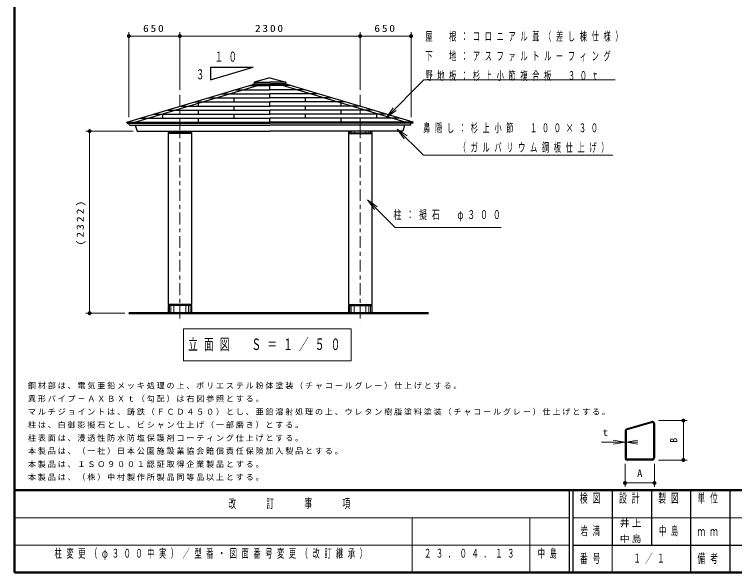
# Model space of a CAD drawing. Units: millimetres on the paper, with parts at other scales. Extents: x -385 to 1, y 0 to 267.
# Drawn here: x -385 to -201.3, y 0 to 142.3 of the extents above; entities that cross this region are included whole.
import ezdxf
from ezdxf.enums import TextEntityAlignment as Align

# ---------------------------------------------------------------- set-up
doc = ezdxf.new("R2010")
doc.units = ezdxf.units.MM
doc.linetypes.add('USER2', pattern=[6, 3, -1, 1, -1])
doc.layers.add('LY_1', color=7, linetype='Continuous', lineweight=25)
doc.styles.add('ＭＳ ゴシック', font='')
doc.styles.get('ＭＳ ゴシック').set_extended_font_data('MS Gothic')

# ---------------------------------------------------------------- blocks, each defined once
blk = doc.blocks.new('filled_dot')
at = {"color": 0, "linetype": 'Continuous', "lineweight": -2, "const_width": 1.25}
blk.add_lwpolyline([(-0.625, 0, 1), (0.625, 0, 1)], format="xyb", close=True, dxfattribs=at)
blk = doc.blocks.new('open_arrow')
at = {"color": 0, "linetype": 'Continuous', "lineweight": -2}
blk.add_lwpolyline([(7.5, 1.25), (0, 0), (7.5, -1.25)], dxfattribs=at)

msp = doc.modelspace()

# ---------------------------------------------------------------- linework, layer by layer
at = {"layer": 'LY_1', "lineweight": 50}
for p, q in [((-385, 267), (-385, 0)), ((-355.805, 66.116), (-279.4, 66.116)), ((-385, 21), (0, 21)), ((-385, 0), (0, 0))]:
    msp.add_line(p, q, dxfattribs=at)
at = {"layer": 'LY_1', "lineweight": 13}
for p, q in [((-355.805, 116.117), (-355.805, 137.792)), ((-355.805, 136.792), (-342.805, 136.792)), ((-342.805, 123.079), (-342.805, 137.792)), ((-342.805, 136.792), (-296.806, 136.792)), ((-296.806, 123.11), (-296.806, 137.792)), ((-296.806, 123.192), (-296.806, 137.792)), ((-296.806, 136.792), (-283.806, 136.792)), ((-283.806, 116.117), (-283.806, 137.792)), ((-290.109, 116.039), (-288.342, 118.513)), ((-290.109, 116.039), (-287.988, 118.16)), ((-287.635, 117.806), (-290.109, 116.039)), ((-354.706, 112.551), (-366.805, 112.551)), ((-365.805, 66.116), (-365.805, 112.551)), ((-345.431, 112.551), (-345.431, 112.116)), ((-345.056, 112.551), (-345.056, 112.116)), ((-344.306, 112.551), (-344.306, 112.116)), ((-342.806, 112.551), (-342.806, 112.116)), ((-341.306, 112.551), (-341.306, 112.116)), ((-340.556, 112.551), (-340.556, 112.116)), ((-340.181, 112.551), (-340.181, 112.116)), ((-299.43, 112.551), (-299.43, 112.116)), ((-299.055, 112.551), (-299.055, 112.116)), ((-298.305, 112.551), (-298.305, 112.116)), ((-296.805, 112.551), (-296.805, 112.116)), ((-295.305, 112.551), (-295.305, 112.116)), ((-294.555, 112.551), (-294.555, 112.116)), ((-294.18, 112.551), (-294.18, 112.116)), ((-287.313, 113.086), (-285.191, 110.964)), ((-287.313, 113.086), (-284.838, 111.318)), ((-285.545, 110.611), (-287.313, 113.086)), ((-294.92, 95.017), (-292.799, 92.896)), ((-294.92, 95.017), (-292.446, 93.25)), ((-293.153, 92.543), (-294.92, 95.017)), ((-345.431, 68.116), (-345.431, 66.116)), ((-345.056, 68.116), (-345.056, 66.116)), ((-344.306, 68.116), (-344.306, 66.116)), ((-342.806, 68.116), (-342.806, 66.116)), ((-341.306, 68.116), (-341.306, 66.116)), ((-340.556, 68.116), (-340.556, 66.116)), ((-340.181, 68.116), (-340.181, 66.116)), ((-299.43, 68.116), (-299.43, 66.116)), ((-299.055, 68.116), (-299.055, 66.116)), ((-298.305, 68.116), (-298.305, 66.116)), ((-296.805, 68.116), (-296.805, 66.116)), ((-295.305, 68.116), (-295.305, 66.116)), ((-294.555, 68.116), (-294.555, 66.116)), ((-294.18, 68.116), (-294.18, 66.116)), ((-356.805, 66.116), (-366.805, 66.116)), ((-341.876, 62.102), (-341.876, 53.969)), ((-299.076, 62.102), (-341.876, 62.102)), ((-299.076, 53.969), (-299.076, 62.102)), ((-341.876, 53.969), (-299.076, 53.969)), ((-220.718, 38.749), (-213.338, 38.749)), ((-214.338, 38.749), (-214.338, 28.699)), ((-225.956, 33.249), (-235.241, 33.249)), ((-229.219, 27.699), (-229.219, 21.85)), ((-221.718, 27.699), (-221.718, 21.85)), ((-220.718, 28.699), (-213.338, 28.699)), ((-221.718, 22.85), (-229.219, 22.85)), ((-385, 14), (-243.5, 14)), ((-283.5, 14), (-283.5, 0)), ((-253.5, 14), (-253.5, 0)), ((-242.5, 14), (-187.5, 14)), ((-385, 7), (-243.5, 7)), ((-232.5, 7), (-232.5, 0))]:
    msp.add_line(p, q, dxfattribs=at)
at = {"layer": 'LY_1'}
for p, q in [((-335.014, 128.867), (-324.091, 128.867)), ((-335.014, 128.867), (-335.014, 125.589)), ((-335.014, 125.589), (-324.091, 128.867)), ((-228.844, 36.611), (-222.394, 38.546)), ((-222.321, 38.3), (-228.771, 36.366)), ((-221.981, 38.043), (-221.981, 29.224)), ((-221.718, 38.043), (-221.718, 29.224)), ((-229.219, 36.108), (-229.219, 29.224)), ((-228.956, 36.108), (-228.956, 29.224)), ((-228.693, 28.961), (-222.243, 28.961)), ((-222.243, 28.699), (-228.693, 28.699)), ((-202.5, 7), (-202.5, 0))]:
    msp.add_line(p, q, dxfattribs=at)
at = {"layer": 'LY_1', "color": 40}
for p, q in [((-319.806, 126.148), (-323.84, 125.045)), ((-323.84, 125.045), (-319.806, 125.045)), ((-323.84, 125.045), (-323.713, 124.582)), ((-319.806, 126.148), (-315.771, 125.045)), ((-315.771, 125.045), (-319.806, 125.045)), ((-315.771, 125.045), (-315.898, 124.582)), ((-356.301, 114.794), (-324.167, 124.434)), ((-354.277, 114.794), (-322.142, 124.434)), ((-328.607, 123.104), (-319.806, 123.104)), ((-325.145, 124.142), (-319.806, 124.142)), ((-323.713, 124.582), (-324.253, 124.434)), ((-324.253, 124.434), (-319.806, 124.434)), ((-323.713, 124.582), (-319.806, 124.582)), ((-315.898, 124.582), (-319.806, 124.582)), ((-315.358, 124.434), (-319.806, 124.434)), ((-319.806, 123.104), (-319.806, 124.142)), ((-314.466, 124.142), (-319.806, 124.142)), ((-319.806, 123.104), (-319.806, 124.142)), ((-311.004, 123.104), (-319.806, 123.104)), ((-285.334, 114.794), (-317.469, 124.434)), ((-315.898, 124.582), (-315.358, 124.434)), ((-283.31, 114.794), (-315.444, 124.434)), ((-332.069, 122.065), (-319.806, 122.065)), ((-328.906, 122.065), (-328.906, 122.405)), ((-319.806, 121.026), (-319.806, 122.065)), ((-307.543, 122.065), (-319.806, 122.065)), ((-319.806, 121.026), (-319.806, 122.065)), ((-310.706, 122.065), (-310.706, 122.405)), ((-338.992, 119.987), (-319.806, 119.987)), ((-338.006, 118.949), (-338.006, 119.675)), ((-335.53, 121.026), (-319.806, 121.026)), ((-328.906, 119.987), (-328.906, 121.026)), ((-304.081, 121.026), (-319.806, 121.026)), ((-319.806, 118.949), (-319.806, 119.987)), ((-300.619, 119.987), (-319.806, 119.987)), ((-319.806, 118.949), (-319.806, 119.987)), ((-310.706, 119.987), (-310.706, 121.026)), ((-301.606, 118.949), (-301.606, 119.675)), ((-345.916, 117.91), (-319.806, 117.91)), ((-342.454, 118.949), (-319.806, 118.949)), ((-338.006, 116.871), (-338.006, 117.91)), ((-328.906, 117.91), (-328.906, 118.949)), ((-297.157, 118.949), (-319.806, 118.949)), ((-319.806, 116.871), (-319.806, 117.91)), ((-293.695, 117.91), (-319.806, 117.91)), ((-319.806, 116.871), (-319.806, 117.91)), ((-310.706, 117.91), (-310.706, 118.949)), ((-301.606, 116.871), (-301.606, 117.91)), ((-352.839, 115.833), (-319.806, 115.833)), ((-349.378, 116.871), (-319.806, 116.871)), ((-347.106, 115.833), (-347.106, 116.871)), ((-338.006, 114.794), (-338.006, 115.833)), ((-328.906, 115.833), (-328.906, 116.871)), ((-290.233, 116.871), (-319.806, 116.871)), ((-319.806, 114.794), (-319.806, 115.833)), ((-286.772, 115.833), (-319.806, 115.833)), ((-319.806, 114.794), (-319.806, 115.833)), ((-310.706, 115.833), (-310.706, 116.871)), ((-301.606, 114.794), (-301.606, 115.833)), ((-292.506, 115.833), (-292.506, 116.871)), ((-356.301, 114.794), (-319.806, 114.794)), ((-356.254, 114.62), (-356.301, 114.794)), ((-356.254, 114.62), (-319.806, 114.62)), ((-355.633, 114.06), (-355.806, 114.635)), ((-355.633, 114.06), (-319.806, 114.06)), ((-354.159, 114.06), (-353.706, 112.551)), ((-283.31, 114.794), (-319.806, 114.794)), ((-283.357, 114.62), (-319.806, 114.62)), ((-283.978, 114.06), (-319.806, 114.06)), ((-285.453, 114.06), (-285.906, 112.551)), ((-283.978, 114.06), (-283.806, 114.635)), ((-283.357, 114.62), (-283.31, 114.794)), ((-353.706, 112.551), (-319.806, 112.551)), ((-285.906, 112.551), (-319.806, 112.551))]:
    msp.add_line(p, q, dxfattribs=at)
at = {"layer": 'LY_1', "linetype": 'USER2', "lineweight": 13}
for p, q in [((-342.805, 121.763), (-342.805, 63.742)), ((-296.805, 121.762), (-296.805, 63.742))]:
    msp.add_line(p, q, dxfattribs=at)
at = {"layer": 'LY_1', "color": 4}
for p, q in [((-345.806, 112.551), (-345.806, 112.116)), ((-339.806, 112.116), (-345.806, 112.116)), ((-345.72, 112.116), (-345.72, 111.916)), ((-339.892, 112.116), (-339.892, 111.916)), ((-339.806, 112.551), (-339.806, 112.116)), ((-299.805, 112.551), (-299.805, 112.116)), ((-299.805, 112.116), (-293.805, 112.116)), ((-299.72, 112.116), (-299.72, 111.916)), ((-293.891, 112.116), (-293.891, 111.916)), ((-293.805, 112.551), (-293.805, 112.116)), ((-345.806, 111.916), (-345.806, 68.316)), ((-339.806, 111.916), (-345.806, 111.916)), ((-339.806, 111.916), (-339.806, 68.316)), ((-299.805, 111.916), (-299.805, 68.316)), ((-299.805, 111.916), (-293.805, 111.916)), ((-293.805, 111.916), (-293.805, 68.316)), ((-339.806, 68.316), (-345.806, 68.316)), ((-345.806, 68.116), (-345.806, 66.116)), ((-339.806, 68.116), (-345.806, 68.116)), ((-345.72, 68.316), (-345.72, 68.116)), ((-339.892, 68.316), (-339.892, 68.116)), ((-339.806, 68.116), (-339.806, 66.116)), ((-299.805, 68.316), (-293.805, 68.316)), ((-299.805, 68.116), (-299.805, 66.116)), ((-299.805, 68.116), (-293.805, 68.116)), ((-299.72, 68.316), (-299.72, 68.116)), ((-293.891, 68.316), (-293.891, 68.116)), ((-293.805, 68.116), (-293.805, 66.116))]:
    msp.add_line(p, q, dxfattribs=at)
at = {"layer": 'LY_1', "color": 211}
for p, q in [((-243.5, 21), (-243.5, 0)), ((-242.5, 21), (-242.5, 0)), ((-232.5, 21), (-232.5, 7)), ((-222.5, 21), (-222.5, 7)), ((-212.5, 21), (-212.5, 0)), ((-202.5, 21), (-202.5, 7)), ((-242.5, 7), (0, 7))]:
    msp.add_line(p, q, dxfattribs=at)
at = {"layer": 'LY_1', "lineweight": 13}
for points in [[(-290.109, 116.039), (-280.538, 125.61), (-231.738, 125.61)], [(-287.313, 113.086), (-280.66, 106.433), (-232.31, 106.433)], [(-294.92, 95.017), (-287.849, 87.946), (-260.833, 87.946)]]:
    msp.add_lwpolyline(points, dxfattribs=at)
at = {"layer": 'LY_1'}
for centre, radius, start, end in [((-222.243, 38.043), 0.525, 0, 106.69926), ((-222.243, 38.043), 0.263, 0, 106.70022), ((-228.693, 36.108), 0.525, 106.69783, 179.99996), ((-228.693, 36.108), 0.263, 106.70023, 179.99996), ((-228.693, 29.224), 0.525, 179.99998, 270.00003), ((-228.693, 29.224), 0.263, 179.99998, 270.00003), ((-222.243, 29.224), 0.525, 270.00002, 0), ((-222.243, 29.224), 0.263, 270.00002, 0)]:
    msp.add_arc(centre, radius, start, end, dxfattribs=at)

# ---------------------------------------------------------------- block references
at = {"layer": 'LY_1', "lineweight": 13, "xscale": 0.4, "yscale": 0.4}
for name, p in [('filled_dot', (-355.805, 136.792)), ('filled_dot', (-296.806, 136.792)), ('open_arrow', (-228.956, 33.249)), ('filled_dot', (-229.219, 22.85))]:
    msp.add_blockref(name, p, dxfattribs=at)
for name, p, rotation in [('filled_dot', (-342.805, 136.792), 180), ('filled_dot', (-296.806, 136.792), 180), ('filled_dot', (-283.806, 136.792), 180), ('filled_dot', (-365.805, 112.551), 270), ('filled_dot', (-365.805, 66.116), 90), ('filled_dot', (-214.338, 38.749), 270), ('open_arrow', (-229.219, 33.249), 180), ('filled_dot', (-214.338, 28.699), 90), ('filled_dot', (-221.718, 22.85), 180)]:
    msp.add_blockref(name, p, dxfattribs=dict(at, rotation=rotation))

# ---------------------------------------------------------------- texts
at = {"layer": 'LY_1', "style": 'ＭＳ ゴシック', "width": 0.6}
msp.add_text('３', height=2.566, dxfattribs=at).set_placement((-337.619, 127.035), align=Align.MIDDLE_CENTER)
at = {"layer": 'LY_1', "style": 'ＭＳ ゴシック', "width": 1.05}
for s, p in [('t', (-234.241, 34.249)), ('A', (-225.468, 23.85))]:
    msp.add_text(s, height=1.833, dxfattribs=at).set_placement(p, align=Align.BOTTOM_CENTER)
msp.add_text('B', height=1.833, rotation=90, dxfattribs=at).set_placement((-215.338, 33.724), align=Align.BOTTOM_CENTER)
at = {"layer": 'LY_1', "style": 'ＭＳ ゴシック'}
for s, insert, char_height, attachment_point in [('\\T1.33;\\W1.15;650', (-349.305, 137.792), 1.833, 8), ('\\T1.33;\\W1.15;2300', (-319.806, 137.792), 1.833, 8), ('\\T1.33;\\W1.15;650', (-290.306, 137.792), 1.833, 8), ('\\T1.64;\\W0.6;屋\u3000根：コロニアル葺（差し棟仕様）', (-280.155, 136.56), 2.199, 4), ('\\T1.64;\\W0.6;１０', (-330.375, 131.528), 2.566, 5), ('\\T1.64;\\W0.6;下\u3000地：アスファルトルーフィング', (-280.155, 131.56), 2.199, 4), ('\\T1.64;\\W0.6;野地板：杉上小節複合板\u3000３０ｔ\u3000', (-280.155, 126.56), 2.199, 4), ('\\T1.64;\\W0.6;鼻隠し：杉上小節\u3000１００×３０', (-280.727, 113.233), 2.199, 4), ('\\T1.64;\\W0.6;\u3000\u3000\u3000（ガルバリウム鋼板仕上げ）', (-280.727, 108.233), 2.199, 4), ('\\T1.63;\\W0.65;柱：擬石\u3000φ３００', (-288.292, 90.946), 2.199, 4), ('\\T1.64;\\W0.6;立面図\u3000Ｓ＝１／５０', (-320.476, 58.035), 2.933, 5), ('\\T1.23;鋼材部は、電気亜鉛メッキ処理の上、ポリエステル粉体塗装（チャコールグレー）仕上げとする。', (-381.538, 46.729), 1.466, 7), ('\\T1.23;異形パイプ－ＡＸＢＸｔ（勾配）は右図参照とする。', (-381.538, 43.396), 1.466, 7), ('\\T1.23;マルチジョイントは、鋳鉄（ＦＣＤ４５０）とし、亜鉛溶射処理の上、ウレタン樹脂塗料塗装（チャコールグレー）仕上げとする。', (-381.538, 40.062), 1.466, 7), ('\\T1.23;柱は、白御影擬石とし、ビシャン仕上げ（一部磨き）とする。', (-381.538, 36.729), 1.466, 7), ('\\T1.23;柱表面は、浸透性防水防塩保護剤コーティング仕上げとする。', (-381.538, 33.396), 1.466, 7), ('\\T1.23;本製品は、（一社）日本公園施設業協会賠償責任保険加入製品とする。', (-381.538, 30.062), 1.466, 7), ('\\T1.23;本製品は、ＩＳＯ９００１認証取得企業製品とする。', (-381.538, 26.729), 1.466, 7), ('\\T1.23;本製品は、（株）中村製作所製品同等品以上とする。', (-381.538, 23.396), 1.466, 7), ('\\T1.23;井上', (-227.5, 12.5), 1.76, 5), ('\\T1.64;\\W0.6;岩満', (-237.5, 10.5), 2.199, 5), ('\\T1.64;\\W0.6;中島', (-217.5, 10.5), 2.199, 5), ('\\T1.23;中島', (-227.5, 8.5), 1.76, 5), ('\\T1.63;\\W0.6;柱変更（φ３００中実）／型番・図面番号変更（改訂継承）', (-374.75, 6), 2.199, 1), ('\\T1.64;\\W0.6;２３．０４．１３', (-280.5, 6), 2.199, 1), ('\\T1.64;\\W0.6;中島', (-251.5, 6), 2.199, 1), ('\\T1.64;\\W0.6;１／１', (-222.5, 3.5), 2.199, 5)]:
    msp.add_mtext(s, dxfattribs=dict(at, insert=insert, char_height=char_height, attachment_point=attachment_point))
at = {"layer": 'LY_1', "insert": (-366.805, 89.333), "char_height": 1.833, "attachment_point": 8, "rotation": 90, "style": 'ＭＳ ゴシック'}
msp.add_mtext('\\T1.33;\\W1.2;(2322)', dxfattribs=at)
at = {"layer": 'LY_1', "color": 4, "char_height": 2.346, "style": 'ＭＳ ゴシック'}
for s, insert, attachment_point in [('\\T1.64;\\W0.6;検図', (-237.5, 20.167), 2), ('\\T1.64;\\W0.6;設計', (-227.5, 20.167), 2), ('\\T1.64;\\W0.6;製図', (-217.5, 20.167), 2), ('\\T1.64;\\W0.6;単位', (-207.5, 20.167), 2), ('\\T1.64;\\W0.6;改\u3000\u3000訂\u3000\u3000事\u3000\u3000項', (-314.25, 17.5), 5), ('\\T1.64;\\W0.6;ｍｍ', (-207.5, 10.5), 5), ('\\T1.64;\\W0.6;番号', (-237.5, 3.5), 5), ('\\T1.64;\\W0.6;備考', (-207.5, 3.5), 5)]:
    msp.add_mtext(s, dxfattribs=dict(at, insert=insert, attachment_point=attachment_point))

doc.saveas('drawing.dxf')
